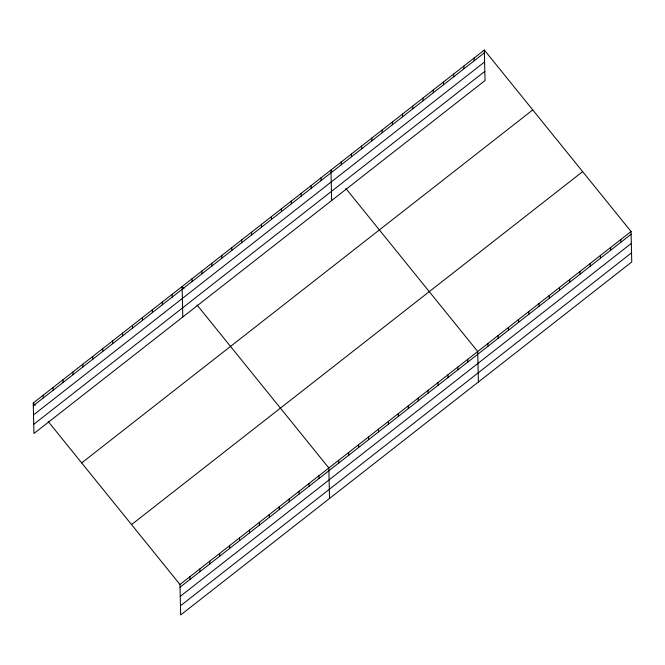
<?xml version="1.0" encoding="UTF-8"?>
<svg xmlns="http://www.w3.org/2000/svg" width="665" height="665" viewBox="0 0 665 665"><rect width="100%" height="100%" fill="white"/><g stroke="black" fill="none" stroke-linecap="round" stroke-linejoin="round"><path stroke-width="1" d="M484.328 50.033L485.026 80.515L33.94 433.497L33.25 403.015L484.328 50.033L631.06 231.503L631.75 261.985L180.672 614.967L179.974 584.485L48.146 421.444M33.308 405.766L484.394 52.784M33.516 414.918L484.602 61.936M33.732 424.345L484.818 71.363M81.67 462.898L532.748 109.916M131.554 524.602L582.64 171.62M179.974 584.485L631.06 231.503M180.04 587.228L631.118 234.246M180.248 596.38L631.326 243.398M180.464 605.807L631.542 252.833M332.209 171.587L330.962 170.049L331.652 200.531M345.858 188.478L477.694 351.511L478.384 381.993M183.972 288.834L182.11 286.532L182.8 317.014M197.006 304.961L328.834 467.994L329.524 498.476M33.25 403.015L35.112 405.318M620.836 239.5L620.894 242.243M610.611 247.505L610.669 250.248M600.387 255.501L600.445 258.244M590.163 263.506L590.221 266.249M579.938 271.503L579.996 274.246M569.714 279.508L569.772 282.251M559.489 287.504L559.548 290.248M549.265 295.509L549.323 298.252M539.041 303.506L539.099 306.257M528.816 311.511L528.875 314.254M518.592 319.508L518.65 322.259M508.368 327.513L508.426 330.256M498.143 335.509L498.201 338.261M487.919 343.514L487.977 346.257M474.103 58.038L474.17 60.781M463.879 66.035L463.946 68.786M467.769 359.283L467.827 362.026M453.655 74.039L453.721 76.783M457.844 367.047L457.902 369.79M443.43 82.044L443.497 84.788M447.919 374.811L447.986 377.554M433.206 90.041L433.272 92.784M437.994 382.575L438.06 385.318M422.982 98.046L423.048 100.789M428.069 390.338L428.135 393.09M412.757 106.043L412.824 108.786M418.144 398.111L418.21 400.854M402.533 114.047L402.599 116.791M408.227 405.874L408.285 408.618M392.308 122.044L392.375 124.787M398.302 413.638L398.36 416.381M382.084 130.049L382.151 132.792M388.377 421.402L388.435 424.145M371.86 138.046L371.926 140.789M378.452 429.166L378.518 431.918M368.526 436.938L368.593 439.681M361.635 146.051L361.702 148.794M358.601 444.702L358.668 447.445M351.411 154.047L351.477 156.79M348.684 452.466L348.743 455.209M341.187 162.052L341.253 164.795M338.759 460.23L338.818 462.981M321.037 177.813L321.104 180.564M318.909 475.766L318.976 478.509M311.12 185.585L311.178 188.328M308.984 483.53L309.05 486.273M301.195 193.349L301.253 196.092M299.059 491.294L299.125 494.037M291.27 201.113L291.328 203.856M289.142 499.058L289.2 501.809M281.345 208.877L281.403 211.62M279.217 506.83L279.275 509.573M271.42 216.64L271.486 219.392M269.292 514.594L269.35 517.337M261.495 224.413L261.561 227.156M259.367 522.357L259.433 525.101M251.57 232.176L251.636 234.92M249.441 530.121L249.508 532.865M241.653 239.94L241.711 242.683M239.516 537.885L239.583 540.637M231.728 247.704L231.786 250.447M229.6 545.657L229.658 548.401M221.802 255.468L221.861 258.219M219.674 553.421L219.733 556.164M211.877 263.24L211.944 265.983M209.749 561.185L209.808 563.928M201.952 271.004L202.019 273.747M199.824 568.949L199.882 571.692M192.027 278.768L192.094 281.511M189.899 576.713L189.966 579.464M172.185 294.296L172.243 297.047M162.26 302.068L162.318 304.811M152.335 309.832L152.401 312.575M142.41 317.596L142.476 320.339M132.485 325.36L132.551 328.111M122.568 333.132L122.626 335.875M112.643 340.896L112.701 343.639M102.718 348.66L102.776 351.403M92.792 356.423L92.859 359.166M82.867 364.187L82.934 366.939M72.942 371.959L73.009 374.703M63.025 379.723L63.084 382.466M53.1 387.487L53.158 390.23M43.175 395.251L43.233 397.994"/></g></svg>
